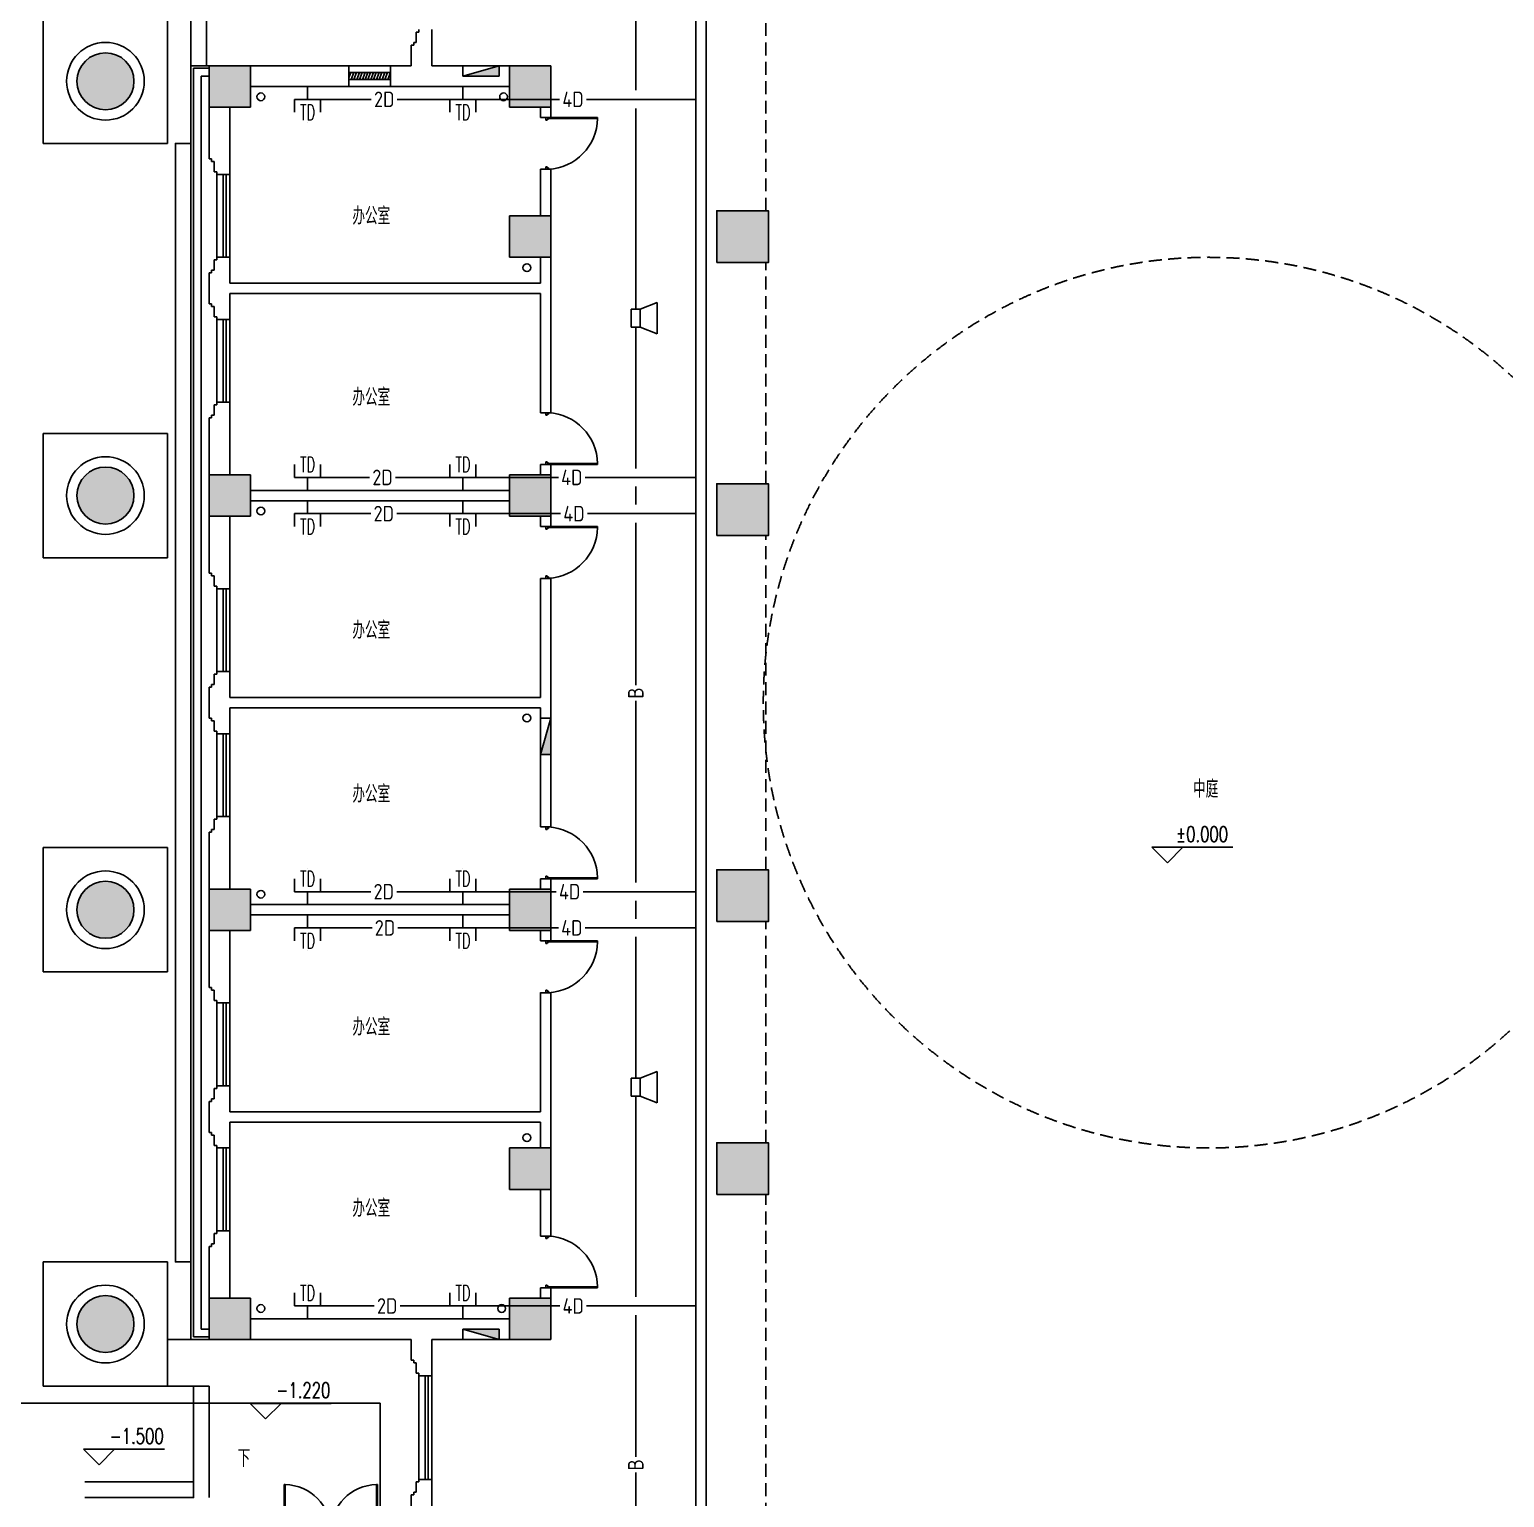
# Model space of a CAD drawing. Extents: x 190999 to 834799, y -200814 to 215286.
# Drawn here: x 685882 to 714359, y 85954 to 114304 of the extents above; entities that cross this region are included whole.
import ezdxf
from ezdxf.enums import TextEntityAlignment as Align

# ---------------------------------------------------------------- set-up
doc = ezdxf.new("R2010")
doc.units = 0
doc.header["$LTSCALE"] = 1000
doc.header["$MEASUREMENT"] = 0
doc.linetypes.add('HIDDEN', pattern=[0.375, 0.25, -0.125])
for name, color, linetype in [('00-EQUIP', 3, 'Continuous'), ('00-SIG_TEXT', 7, 'Continuous'), ('00-WIRE-4', 6, 'Continuous'), ('A-卫生间', 250, 'Continuous'), ('A-墙线', 2, 'Continuous'), ('A-外包装修', 250, 'Continuous'), ('A-外窗', 145, 'Continuous'), ('A-门', 167, 'Continuous'), ('COLUMN', 2, 'Continuous'), ('DIM_ELEV', 3, 'Continuous'), ('DIM_SYMB', 3, 'Continuous'), ('EQUIP_消火栓', 6, 'Continuous'), ('PUB_HATCH', 250, 'Continuous'), ('PUB_TEXT', 7, 'Continuous'), ('STAIR', 5, 'Continuous'), ('WALL', 4, 'Continuous'), ('WINDOW', 7, 'Continuous'), ('屋面排水', 7, 'Continuous'), ('房间名称', 7, 'Continuous'), ('桥架', 1, 'Continuous'), ('雨水管', 3, 'Continuous')]:
    doc.layers.add(name, color=color, linetype=linetype)
doc.styles.add('-GBCBIGGBENOR', font='GBENOR.shx', dxfattribs={"bigfont": 'GBCBIG.shx'})
doc.styles.add('_COMPLEX', font='COMPLEX.shx', dxfattribs={"width": 0.5})
doc.styles.add('_TCH_DIM', font='SIMPLEX', dxfattribs={"bigfont": 'GBCBIG'})
doc.styles.get("Standard").update_dxf_attribs({"font": 'simhei.ttf'})

# ---------------------------------------------------------------- blocks, each defined once
blk = doc.blocks.new('m1000')
at = {"layer": 'A-墙线'}
for p, q in [((0, 0), (0, 200)), ((1000, 0), (1000, 200))]:
    blk.add_line(p, q, dxfattribs=at)
at = {"layer": 'A-门'}
for p, q in [((0, 1100), (5.820766091346741e-11, 100.0000000009313)), ((0, 1100), (19.99999999994179, 1099.999999999069)), ((19.99999999994179, 1099.999999999069), (20.00000000005821, 150.0000000009313)), ((5.820766091346741e-11, 150.0000000009313), (29.99999999994179, 150.0000000009313)), ((5.820766091346741e-11, 100.0000000009313), (50.00000000005821, 100.0000000009313)), ((29.99999999994179, 150.0000000009313), (30, 130)), ((30, 130), (50.00000000005821, 130.0000000009313)), ((50.00000000005821, 130.0000000018626), (50.00000000005821, 100.0000000009313)), ((950.0000000000582, 130.0000000018626), (950.0000000000582, 100.0000000009313)), ((970.0000000001164, 130), (950.0000000000582, 130.0000000009313)), ((1000.000000000058, 100.0000000009313), (950.0000000000582, 100.0000000009313)), ((970.0000000001746, 150.0000000009313), (970.0000000001164, 130)), ((1000.000000000058, 150.0000000009313), (970.0000000001746, 150.0000000009313)), ((1000.000000000058, 150.0000000009313), (1000.000000000058, 100.0000000009313))]:
    blk.add_line(p, q, dxfattribs=at)
blk.add_arc((5.820766091346741e-11, 100.0000000009313), 1000, 2.865983971930656, 88.85400800037786, dxfattribs=at)
blk = doc.blocks.new('m1800')
at = {"layer": 'A-墙线'}
for p, q in [((-900, -100), (-900, 100)), ((900, -100), (900, 100))]:
    blk.add_line(p, q, dxfattribs=at)
at = {"layer": 'A-门'}
for p, q in [((-900, 900), (-899.9999999999418, 9.313225746154785e-10)), ((-900, 900), (-880.0000000000582, 899.9999999990687)), ((-880.0000000000582, 899.9999999990687), (-879.9999999999418, 50.00000000093132)), ((880.0000000000582, 899.9999999990687), (879.9999999999418, 50.00000000093132)), ((900, 900), (880.0000000000582, 899.9999999990687)), ((900, 900), (899.9999999999418, 9.313225746154785e-10)), ((-899.9999999999418, 50.00000000093132), (-870.0000000000582, 50.00000000093132)), ((-899.9999999999418, 9.313225746154785e-10), (-849.9999999999418, 9.313225746154785e-10)), ((-870.0000000000582, 50.00000000093132), (-870, 30)), ((-870, 30), (-849.9999999999418, 30.00000000093132)), ((-849.9999999999418, 30.00000000186265), (-849.9999999999418, 9.313225746154785e-10)), ((849.9999999999418, 30.00000000186265), (849.9999999999418, 9.313225746154785e-10)), ((870, 30), (849.9999999999418, 30.00000000093132)), ((899.9999999999418, 9.313225746154785e-10), (849.9999999999418, 9.313225746154785e-10)), ((870.0000000000582, 50.00000000093132), (870, 30)), ((899.9999999999418, 50.00000000093132), (870.0000000000582, 50.00000000093132))]:
    blk.add_line(p, q, dxfattribs=at)
for centre, start, end in [((-900, 0), 0, 88.72665564132167), ((900, 0), 91.27334436201257, 180)]:
    blk.add_arc(centre, 900, start, end, dxfattribs=at)
blk = doc.blocks.new('$TwtSys$00000434')
for p, q in [((-0.5, 0.5), (-0.5, -0.5)), ((-0.5, -0.5), (0.5, 0.5)), ((0.5, 0.5), (-0.5, 0.5)), ((0.5, -0.5), (0.5, 0.5)), ((-0.5, -0.5), (0.5, -0.5))]:
    blk.add_line(p, q)
blk.add_solid([(0.5, -0.5), (0.5, 0.5), (-0.5, -0.5)])
blk = doc.blocks.new('$WINLIB2D$00000039')
at = {"color": 0}
for p, q in [((0.5000000000016556, 0.4999999999536158), (-0.4999999999983444, 0.5000000000445652)), ((-0.4999999999994316, 0.1666666667124446), (0.5000000000005684, 0.1666666666205856)), ((-0.4518745131427337, -0.1666666666260426), (-0.5000000000072333, 0.08358586507802102)), ((-0.383883476490162, -0.166666666632409), (-0.4479860405916867, 0.1666666667078971)), ((-0.3158924398378105, -0.166666666637866), (-0.3799950039392783, 0.1666666667006211)), ((-0.2479014031852032, -0.166666666645142), (-0.3120039672867279, 0.1666666666951642)), ((-0.1799103665328516, -0.1666666666505989), (-0.2440129306343195, 0.1666666666887977)), ((-0.1119193298802728, -0.1666666666569654), (-0.1760218939817975, 0.1666666666824312)), ((-0.04392829322789282, -0.1666666666633319), (-0.1080308573293252, 0.1666666666760648)), ((0.02406274342471448, -0.1666666666696983), (-0.04003982067681022, 0.1666666666696983)), ((0.09205378007703047, -0.1666666666751553), (0.02795121597556971, 0.1666666666642413)), ((0.1600448167296094, -0.1666666666815217), (0.09594225262809175, 0.1666666666578749)), ((0.2280358533819609, -0.1666666666878882), (0.1639332892805214, 0.1666666666505989)), ((0.2960268900345682, -0.1666666666942547), (0.2319243259330435, 0.1666666666460515)), ((0.3640179266869765, -0.1666666667006211), (0.2999153625854802, 0.166666666639685)), ((0.432008963339527, -0.1666666667060781), (0.3679063992380023, 0.166666666632409)), ((0.4999999999916795, -0.1666666667115351), (0.4358974358904675, 0.1666666666260426)), ((-0.5000000000005755, -0.1666666666214951), (0.4999999999994245, -0.1666666667124446)), ((0.4999999999983302, -0.5000000000463842), (-0.5000000000016698, -0.4999999999554348))]:
    blk.add_line(p, q, dxfattribs=at)
blk = doc.blocks.new('_FZH')
blk.add_lwpolyline([(-0.5, -0.5), (0.5, -0.5), (0.5, 0.5), (-0.5, 0.5)], close=True)
at = {"layer": 'PUB_HATCH'}
blk.add_solid([(-0.5, -0.5), (0.5, -0.5), (-0.5, 0.5), (0.5, 0.5)], dxfattribs=at)
blk = doc.blocks.new('_LINKPT1')
at = {"color": 0}
blk.add_line((0, 0), (0, 0), dxfattribs=at)
blk = doc.blocks.new('IO37IMB6')
for p, q in [((-0.5, 0.4990009990009556), (-0.5, 0.9990009990009556)), ((0.5, 0.9990009990009556), (0.5, 0.4990009990009556)), ((0.5, 0.4990009990009556), (-0.5, 0.4990009990009556)), ((0, 0.4995004995004778), (0, 0))]:
    blk.add_line(p, q)
at = {"xscale": 0.002, "yscale": 0.002, "zscale": 0.002}
for p in [(0, 1.383711617401852), (-0.5, 0.4990009990009556), (0, 0), (0.5, 0.4990009990009556)]:
    blk.add_blockref('_LINKPT1', p, dxfattribs=at)
at = {"style": '_COMPLEX', "width": 0.6, "flags": 8}
blk.add_attdef('$TEXT$', text='', height=0.6, dxfattribs=at).set_placement((0, 1), align=Align.MIDDLE_CENTER)
at = {"flags": 9}
blk.add_attdef('A', (0, 0), '', height=2e-05, dxfattribs=at)
blk = doc.blocks.new('OS28WV87')
for p, q in [((0.3500000000000001, 0.3500000000000001), (1, 0.6)), ((1, 0.6), (1, -0.6)), ((0, 0.3500000000000001), (0, -0.3500000000000001)), ((0, 0.3500000000000001), (0.3500000000000001, 0.3500000000000001)), ((0.3500000000000001, 0.3500000000000001), (0.3500000000000001, -0.3500000000000001)), ((0.3500000000000001, -0.3500000000000001), (0, -0.3500000000000001)), ((1, -0.6), (0.3500000000000001, -0.3500000000000001))]:
    blk.add_line(p, q)
at = {"xscale": 0.002, "yscale": 0.002, "zscale": 0.002}
for p in [(0, 0), (0.175, 0.3500000000000001), (1, 0), (0.175, -0.3500000000000001)]:
    blk.add_blockref('_LINKPT1', p, dxfattribs=at)
at = {"flags": 9}
blk.add_attdef('A', (0, 0), '', height=2e-05, dxfattribs=at)

msp = doc.modelspace()

# ---------------------------------------------------------------- hatches: boundary and pattern name
at = {"layer": 'PUB_HATCH'}
for points in [[(686798.5377649843, 113303.696481779, 0.9999999999999999), (687898.5377888262, 113303.696481779, 0.9999999999999999)], [(690148.5377769009, 112803.6964817769), (690148.5377769, 113603.6964817812), (689348.5377769038, 113603.6964817795), (689348.5377769055, 112803.6964817757)], [(695948.5377769, 112803.6964817757), (695948.5377769038, 113603.6964817795), (695148.5339622081, 113603.6964817757), (695148.5339622092, 112803.6964817765)], [(695948.5377768998, 109903.6964817786), (695948.5377769036, 110703.6964817824), (695148.5339622078, 110703.6964817786), (695148.533962209, 109903.6964817793)], [(686798.5377649843, 105303.69648178, 0.9999999999999999), (687898.5377888262, 105303.69648178, 0.9999999999999999)], [(690148.5377769079, 104903.693430022), (690148.5377769036, 105703.693430018), (689348.5377769031, 105703.6934300171), (689348.5377769019, 104903.693430025)], [(695948.537776908, 104903.693430018), (695948.5377769014, 105703.6934300201), (695148.5339622042, 105703.6934300212), (695148.5339622064, 104903.693430017)], [(686798.5377649843, 97303.69648177974, 0.9999999999999999), (687898.5377888262, 97303.69648177974, 0.9999999999999999)], [(690148.5377769036, 97703.6964817837), (689348.5377769031, 97703.69648178238), (689348.5377769064, 96903.69648178012), (690148.5377769024, 96903.69648177752)], [(695948.5377769017, 97703.69648178144), (695148.533962206, 97703.69648178188), (695148.5339622034, 96903.6964817827), (695948.5377769014, 96903.69648177986)], [(695948.5377769012, 91903.69648177874), (695948.537776905, 92703.69648178254), (695148.5339622092, 92703.69648177875), (695148.5339622104, 91903.69648177952)], [(686798.5377649843, 89303.69648177974, 0.9999999999999999), (687898.5377888262, 89303.69648177974, 0.9999999999999999)], [(690148.5377769058, 89803.69648178016), (689348.5377769, 89803.69648178115), (689348.5377769038, 89003.69648177904), (690148.5377769037, 89003.69648177571)], [(695948.5377769055, 89803.69648178061), (695148.5339622048, 89803.69648177775), (695148.5339622068, 89003.69648177626), (695948.5377769038, 89003.69648177904)]]:
    msp.add_hatch(color=256, dxfattribs=at).paths.add_polyline_path(points)

# ---------------------------------------------------------------- linework, layer by layer
at = {"layer": '00-WIRE-4'}
for p, q in [((697586.0377769042, 113129.1929305215), (697586.0377769042, 116397.2629925927)), ((692480.4926433454, 112954.1929305215), (691498.5377769042, 112954.1929305214)), ((693998.5377769042, 112954.1929305215), (692981.0796597488, 112954.1929305215)), ((694498.5377769042, 112954.1929305215), (696115.2202304336, 112954.1929305215)), ((696634.4588216401, 112954.1929305215), (698748.5370139647, 112954.1929305215)), ((697586.0377769042, 108903.6945744306), (697586.0377769042, 112779.1929305215)), ((697586.0377769042, 105828.1939295221), (697586.0377769042, 108553.6945744306)), ((692447.1573831879, 105653.1939295222), (691498.5377769042, 105653.1939295222)), ((693998.5377769042, 105653.1939295221), (692947.7443995913, 105653.1939295222)), ((694498.5377769042, 105653.1939295221), (696091.8368944717, 105653.1939295221)), ((696611.0754856782, 105653.1939295221), (698748.5370139647, 105653.1939295221)), ((697586.0377769042, 105129.1929305215), (697586.0377769042, 105478.1939295221)), ((692471.0420012579, 104954.1929305214), (691498.5377769042, 104954.1929305214)), ((693998.5377769042, 104954.1929305215), (692971.6290176613, 104954.1929305214)), ((694498.5377769042, 104954.1929305215), (696133.7824120079, 104954.1929305215)), ((696653.0210032144, 104954.1929305215), (698748.5370139647, 104954.1929305215)), ((697586.0377769043, 101642.5000350309), (697586.0377769042, 104779.1929305215)), ((697586.0377769042, 97828.19392952212), (697586.0377769043, 101337.5000350309)), ((692470.8871935478, 97653.19392952224), (691498.5377769042, 97653.19392952224)), ((693998.5377769042, 97653.19392952212), (692971.4742099512, 97653.19392952224)), ((694498.5377769042, 97653.19392952212), (696049.8987487326, 97653.19392952212)), ((696569.1373399391, 97653.19392952212), (698748.5370139647, 97653.19392952212)), ((697586.0377769042, 97129.1929305215), (697586.0377769042, 97478.19392952212)), ((692494.7791834131, 96954.19293052139), (691498.5377769042, 96954.19293052139)), ((693998.5377769042, 96954.1929305215), (692995.3661998166, 96954.19293052139)), ((694498.5377769042, 96954.1929305215), (696091.8368944717, 96954.1929305215)), ((696611.0754856782, 96954.1929305215), (698748.5370139647, 96954.1929305215)), ((697586.0377769042, 94053.69533736986), (697586.0377769042, 96779.1929305215)), ((697586.0377769042, 89828.19698127949), (697586.0377769042, 93703.69533736986)), ((692537.1964958732, 89653.19698127959), (691498.5377769042, 89653.19698127959)), ((693998.5377769042, 89653.19698127947), (693037.7835122766, 89653.19698127959)), ((694498.5377769042, 89653.19698127947), (696119.1641411339, 89653.19698127947)), ((696638.4027323404, 89653.19698127947), (698748.5370139647, 89653.19698127946)), ((697586.0377769042, 86738.80255653587), (697586.0377769042, 89478.19698127946)), ((682648.5377769046, 87773.69343002215), (692648.5377769014, 87773.69343002216)), ((692648.5377769021, 79221.25411466573), (692648.5377769014, 87773.69343002216)), ((697586.0377769042, 79203.69610030905), (697586.0377769042, 86433.80255653587))]:
    msp.add_line(p, q, dxfattribs=at)
at = {"layer": 'A-卫生间', "linetype": 'HIDDEN'}
for p, q in [((700098.5377769041, 110803.696481779), (700098.5377769042, 117003.6926670847)), ((700098.5377769042, 105531.6154913805), (700098.5377769042, 109803.6964817791)), ((700098.5377769041, 98075.77442042105), (700098.5377769042, 104531.6154913804)), ((700098.5377769041, 92803.69648177881), (700098.5377769041, 97075.77442041949)), ((700098.537776904, 85603.6972447189), (700098.5377769041, 91803.69648178028))]:
    msp.add_line(p, q, dxfattribs=at)
msp.add_circle((708648.537776904, 101303.696481779), 8600, dxfattribs=at)
at = {"layer": 'A-墙线'}
for p, q in [((693348.5377769056, 114053.6964817792), (693348.5377769053, 114253.6964817792)), ((693348.5377769065, 114253.6964817788), (693398.5377769065, 114253.6964817788)), ((693398.5377769065, 114253.6964817788), (693398.5377769065, 114303.6964817788)), ((693648.5377769037, 113603.6964817791), (693648.5377769037, 114303.6964817797)), ((693248.5377769042, 113603.696481779), (693248.5377769042, 114003.6964817797)), ((693248.5377769053, 114003.6964817792), (693298.5377769053, 114003.6964817792)), ((693298.5377769053, 114053.6964817792), (693348.5377769056, 114053.6964817792)), ((693298.5377769053, 114003.6964817792), (693298.5377769053, 114053.6964817792)), ((695248.5408286618, 113603.696481779), (693648.537776904, 113603.696481779)), ((692048.5419730603, 113203.6964817537), (690148.5377769005, 113203.6964817537)), ((695148.5339622087, 113203.6964817718), (692848.5419730602, 113203.6964817718)), ((689348.537776904, 111803.6949559006), (689348.5377769044, 112903.696481779)), ((689748.537776904, 111503.6949559006), (689748.5377769044, 112803.6964817762)), ((695748.5377769003, 112803.6964817721), (695748.5377769003, 112603.6964817719)), ((695948.5377769003, 112803.696481772), (695948.5377769003, 112603.6964817719)), ((689348.537776904, 111803.6949559006), (689398.537776904, 111803.6949559006)), ((689398.537776904, 111803.6949559006), (689398.537776904, 111753.6949559006)), ((689398.537776904, 111753.6949559006), (689448.5377769042, 111753.6949559006)), ((689448.5377769042, 111753.6949559006), (689448.537776904, 111553.6949559006)), ((689448.537776904, 111553.6949559006), (689498.537776904, 111553.6949559006)), ((689498.537776904, 111553.6949559006), (689498.537776904, 111503.6949559006)), ((689498.537776904, 111503.6949559006), (689748.537776904, 111503.6949559006)), ((695748.537776904, 111603.6964817719), (695748.537776904, 110703.6934300222)), ((695948.537776904, 111603.6964817719), (695948.537776904, 110703.6964817823)), ((689398.537776904, 109653.6949559006), (689448.5377769042, 109653.6949559006)), ((689398.537776904, 109603.6949559006), (689398.537776904, 109653.6949559006)), ((689448.537776904, 109853.6949559006), (689498.537776904, 109853.6949559006)), ((689448.5377769042, 109653.6949559006), (689448.537776904, 109853.6949559006)), ((689498.537776904, 109853.6949559006), (689498.537776904, 109903.6949559006)), ((689498.537776904, 109903.6949559006), (689748.537776904, 109903.6949559006)), ((689748.537776904, 109403.6949559006), (689748.537776904, 109903.6949559006)), ((695748.537776904, 109903.6934300196), (695748.537776904, 109403.6949559003)), ((695948.537776904, 109903.6934300186), (695948.537776904, 106903.7353972461)), ((689348.537776904, 109003.6949559006), (689348.537776904, 109603.6949559006)), ((689348.537776904, 109603.6949559006), (689398.537776904, 109603.6949559006)), ((695748.537776904, 109403.6949559003), (689748.537776904, 109403.6949559006)), ((695748.537776904, 109203.6949559006), (689748.537776904, 109203.6949559003)), ((689748.537776904, 108703.6949559006), (689748.537776904, 109203.6949559003)), ((695748.537776904, 109203.6949559006), (695748.537776904, 106903.7353972461)), ((689348.537776904, 109003.6949559006), (689398.537776904, 109003.6949559006)), ((689398.537776904, 109003.6949559006), (689398.537776904, 108953.6949559006)), ((689398.537776904, 108953.6949559006), (689448.5377769042, 108953.6949559006)), ((689448.5377769042, 108953.6949559006), (689448.537776904, 108753.6949559006)), ((689448.537776904, 108753.6949559006), (689498.537776904, 108753.6949559006)), ((689498.537776904, 108753.6949559006), (689498.537776904, 108703.6949559006)), ((689498.537776904, 108703.6949559006), (689748.537776904, 108703.6949559006)), ((689498.537776904, 107053.6949559006), (689498.537776904, 107103.6949559006)), ((689498.537776904, 107103.6949559006), (689748.537776904, 107103.6949559006)), ((689748.5377769044, 105703.6934300175), (689748.537776904, 107103.6949559006)), ((689348.5377769044, 105703.693430017), (689348.537776904, 106803.6949559006)), ((689348.537776904, 106803.6949559006), (689398.537776904, 106803.6949559006)), ((689398.537776904, 106853.6949559006), (689448.5377769042, 106853.6949559006)), ((689398.537776904, 106803.6949559006), (689398.537776904, 106853.6949559006)), ((689448.537776904, 107053.6949559006), (689498.537776904, 107053.6949559006)), ((689448.5377769042, 106853.6949559006), (689448.537776904, 107053.6949559006)), ((695748.537776904, 105901.6949559006), (695748.537776904, 105703.6934300206)), ((695948.5377769038, 105903.7353972461), (695948.537776904, 105703.6934300213)), ((695148.5339622052, 105403.6949559006), (690148.5377769053, 105403.6949559006)), ((695148.5339622058, 105203.6949559006), (690148.5377769064, 105203.6949559006)), ((689348.5377769042, 103803.6949559006), (689348.5377769042, 104953.6980076577)), ((689748.5377769042, 103503.6949559006), (689748.5377769042, 104903.6934300235)), ((695748.537776904, 104903.6934300177), (695748.537776904, 104703.6934300177)), ((695948.537776904, 104903.6934300179), (695948.537776904, 104703.6934300177)), ((689348.5377769042, 103803.6949559006), (689398.5377769042, 103803.6949559006)), ((689398.5377769042, 103803.6949559006), (689398.5377769042, 103753.6949559006)), ((689398.5377769042, 103753.6949559006), (689448.5377769044, 103753.6949559006)), ((689448.5377769044, 103753.6949559006), (689448.5377769042, 103553.6949559006)), ((695748.537776904, 101403.6949559006), (695748.537776904, 103703.6934300177)), ((695948.537776904, 98903.69648178152), (695948.537776904, 103703.6934300177)), ((689448.5377769042, 103553.6949559006), (689498.5377769042, 103553.6949559006)), ((689498.5377769042, 103553.6949559006), (689498.5377769042, 103503.6949559006)), ((689498.5377769042, 103503.6949559006), (689748.5377769042, 103503.6949559006)), ((689448.5377769042, 101853.6949559006), (689498.5377769042, 101853.6949559006)), ((689448.5377769044, 101653.6949559006), (689448.5377769042, 101853.6949559006)), ((689498.5377769042, 101853.6949559006), (689498.5377769042, 101903.6949559006)), ((689498.5377769042, 101903.6949559006), (689748.5377769042, 101903.6949559006)), ((689748.5377769042, 101403.6949559006), (689748.5377769042, 101903.6949559006)), ((689348.5377769042, 101003.6949559006), (689348.5377769042, 101603.6949559006)), ((689348.5377769042, 101603.6949559006), (689398.5377769042, 101603.6949559006)), ((689398.5377769042, 101653.6949559006), (689448.5377769044, 101653.6949559006)), ((689398.5377769042, 101603.6949559006), (689398.5377769042, 101653.6949559006)), ((695748.537776904, 101403.6949559003), (689748.537776904, 101403.6949559006)), ((695748.537776904, 101203.6949559006), (689748.537776904, 101203.6949559006)), ((689748.5377769042, 100703.6949559006), (689748.5377769042, 101203.6949559006)), ((695748.537776904, 101203.6949559006), (695748.537776904, 98903.69648178153)), ((689348.5377769042, 101003.6949559006), (689398.5377769042, 101003.6949559006)), ((689398.5377769042, 101003.6949559006), (689398.5377769042, 100953.6949559006)), ((689398.5377769042, 100953.6949559006), (689448.5377769044, 100953.6949559006)), ((689448.5377769044, 100953.6949559006), (689448.5377769042, 100753.6949559006)), ((689448.5377769042, 100753.6949559006), (689498.5377769042, 100753.6949559006)), ((689498.5377769042, 100753.6949559006), (689498.5377769042, 100703.6949559006)), ((689498.5377769042, 100703.6949559006), (689748.5377769042, 100703.6949559006)), ((689498.5377769042, 99053.69495590057), (689498.5377769042, 99103.69495590057)), ((689498.5377769042, 99103.69495590057), (689748.5377769042, 99103.69495590057)), ((689748.5377769042, 97703.69648178302), (689748.5377769042, 99103.69495590057)), ((689398.5377769042, 98853.69495590057), (689448.5377769044, 98853.69495590057)), ((689398.5377769042, 98803.69495590057), (689398.5377769042, 98853.69495590057)), ((689448.5377769042, 99053.69495590057), (689498.5377769042, 99053.69495590057)), ((689448.5377769044, 98853.69495590057), (689448.5377769042, 99053.69495590057)), ((689348.5377769042, 97703.69648178235), (689348.5377769042, 98803.69495590057)), ((689348.5377769042, 98803.69495590057), (689398.5377769042, 98803.69495590057)), ((695748.537776904, 97703.69648178152), (695748.537776904, 97903.69648178153)), ((695948.537776904, 97703.69648178142), (695948.537776904, 97903.69648178152)), ((695148.5339622052, 97403.69495590057), (690148.5377769032, 97403.69495590057)), ((695148.5339622045, 97203.69495590057), (690148.537776903, 97203.69495590057)), ((689348.537776904, 95803.69495590057), (689348.537776904, 96903.69648178009)), ((689748.537776904, 95503.69495590057), (689748.537776904, 96903.6964817788)), ((695748.537776904, 96703.69495590057), (695748.537776904, 96903.69648178054)), ((695948.537776904, 96703.69495590034), (695948.537776904, 96903.69648177983)), ((689348.537776904, 95803.69495590057), (689398.537776904, 95803.69495590057)), ((689398.537776904, 95803.69495590057), (689398.537776904, 95753.69495590057)), ((689398.537776904, 95753.69495590057), (689448.5377769042, 95753.69495590057)), ((689448.5377769042, 95753.69495590057), (689448.537776904, 95553.69495590057)), ((695748.537776904, 93403.69495590057), (695748.537776904, 95703.69495590057)), ((695948.537776904, 92703.6964817825), (695948.537776904, 95703.69495590057)), ((689448.537776904, 95553.69495590057), (689498.537776904, 95553.69495590057)), ((689498.537776904, 95553.69495590057), (689498.537776904, 95503.69495590057)), ((689498.537776904, 95503.69495590057), (689748.537776904, 95503.69495590057)), ((689448.537776904, 93853.69495590057), (689498.537776904, 93853.69495590057)), ((689448.5377769042, 93653.69495590057), (689448.537776904, 93853.69495590057)), ((689498.537776904, 93853.69495590057), (689498.537776904, 93903.69495590057)), ((689498.537776904, 93903.69495590057), (689748.537776904, 93903.69495590057)), ((689748.537776904, 93403.69495590057), (689748.537776904, 93903.69495590057)), ((689348.537776904, 93003.69495590057), (689348.537776904, 93603.69495590057)), ((689348.537776904, 93603.69495590057), (689398.537776904, 93603.69495590057)), ((689398.537776904, 93653.69495590057), (689448.5377769042, 93653.69495590057)), ((689398.537776904, 93603.69495590057), (689398.537776904, 93653.69495590057)), ((695748.537776904, 93403.69495590057), (689748.537776904, 93403.69495590034)), ((689748.537776904, 92703.69495590057), (689748.537776904, 93203.69495590034)), ((695748.537776904, 93203.69495590057), (689748.537776904, 93203.69495590034)), ((695748.537776904, 92703.69648178156), (695748.537776904, 93203.69495590059)), ((689348.537776904, 93003.69495590057), (689398.537776904, 93003.69495590057)), ((689398.537776904, 93003.69495590057), (689398.537776904, 92953.69495590057)), ((689398.537776904, 92953.69495590057), (689448.5377769042, 92953.69495590057)), ((689448.5377769042, 92953.69495590057), (689448.537776904, 92753.69495590057)), ((689448.537776904, 92753.69495590057), (689498.537776904, 92753.69495590057)), ((689498.537776904, 92753.69495590057), (689498.537776904, 92703.69495590057)), ((689498.537776904, 92703.69495590057), (689748.537776904, 92703.69495590057)), ((695748.537776904, 91003.69343002548), (695748.537776904, 91903.6964817789)), ((695948.537776904, 91003.69343002548), (695948.537776904, 91903.69343001881)), ((689398.537776904, 90853.69495590057), (689448.5377769042, 90853.69495590057)), ((689398.537776904, 90803.69495590057), (689398.537776904, 90853.69495590057)), ((689448.537776904, 91053.69495590057), (689498.537776904, 91053.69495590057)), ((689448.5377769042, 90853.69495590057), (689448.537776904, 91053.69495590057)), ((689498.537776904, 91053.69495590057), (689498.537776904, 91103.69495590057)), ((689498.537776904, 91103.69495590057), (689748.537776904, 91103.69495590057)), ((689748.537776904, 89803.69648178063), (689748.537776904, 91103.69495590057)), ((689348.537776904, 89803.69648178112), (689348.537776904, 90803.69495590057)), ((689348.537776904, 90803.69495590057), (689398.537776904, 90803.69495590057)), ((695748.537776904, 89803.69343002528), (695748.537776904, 90003.69343002548)), ((695948.537776904, 89803.69343002547), (695948.537776904, 90003.6934300255)), ((695148.533962206, 89403.69648177901), (690148.5377769049, 89403.69648177901)), ((693248.537776904, 89003.69648177901), (690148.5377769038, 89003.69648177901)), ((693248.5377769037, 89003.69343002289), (693248.5377769037, 88603.69343002213)), ((695248.5408286618, 89003.69648177901), (693648.537776904, 89003.69648177901)), ((693648.5377769037, 89003.69343002277), (693648.5377769037, 88303.69343002213)), ((693248.5377769049, 88603.6934300226), (693298.5377769049, 88603.6934300226)), ((693298.5377769049, 88603.6934300226), (693298.5377769049, 88553.6934300226)), ((693298.5377769049, 88553.6934300226), (693348.5377769051, 88553.6934300226)), ((693348.5377769051, 88553.6934300226), (693348.5377769049, 88353.6934300226)), ((693348.5377769049, 88353.6934300226), (693398.5377769049, 88353.6934300226)), ((693398.5377769049, 88353.6934300226), (693398.5377769049, 88303.6934300226)), ((693398.5377769049, 88303.6934300226), (693648.5377769049, 88303.6934300226)), ((693398.5377769049, 86253.69343002213), (693398.5377769049, 86303.69343002213)), ((693398.5377769049, 86303.69343002213), (693648.5377769049, 86303.69343002213)), ((693648.5377769037, 86303.69343002213), (693648.5377769037, 85603.69343002283)), ((693248.5377769049, 86003.69343002213), (693298.5377769049, 86003.69343002213)), ((693248.5377769049, 86003.69343002219), (693248.537776903, 85603.69648177925)), ((693298.5377769049, 86053.69343002213), (693348.5377769051, 86053.69343002213)), ((693298.5377769049, 86003.69343002213), (693298.5377769049, 86053.69343002213)), ((693348.5377769049, 86253.69343002213), (693398.5377769049, 86253.69343002213)), ((693348.5377769051, 86053.69343002213), (693348.5377769049, 86253.69343002213))]:
    msp.add_line(p, q, dxfattribs=at)
at = {"layer": 'A-外包装修'}
for p, q in [((686148.5408286613, 114503.696481779), (686148.5408286613, 112103.696481779)), ((688548.5408286622, 114503.696481779), (688548.5408286625, 112103.696481779)), ((688998.5377769042, 113603.6964817795), (688998.5377769042, 89003.69343002162)), ((689348.537776904, 113603.6964817795), (688998.5377769028, 113603.6964817795)), ((689048.5377769042, 113553.6964817795), (689048.5377769042, 89053.69343002168)), ((689348.537776904, 113553.6964817795), (689048.5377769042, 113553.6964817795)), ((689198.5377769042, 89203.69343002167), (689198.5377769042, 113403.6964817795)), ((689198.5377769042, 113403.6964817795), (689348.5377769043, 113403.6964817795)), ((686148.5408286613, 112103.696481779), (688548.5408286625, 112103.696481779)), ((686148.5408286613, 106503.6964817797), (686148.5408286613, 104103.6964817799)), ((686148.5408286613, 106503.6964817797), (688548.5408286622, 106503.6964817799)), ((688548.5408286622, 106503.6964817799), (688548.5408286622, 104103.6964817799)), ((686148.5408286613, 104103.6964817799), (688548.5408286625, 104103.6964817799)), ((686148.5408286613, 98503.6934300212), (688548.5408286625, 98503.6934300212)), ((686148.5408286613, 96103.69343002143), (686148.5408286613, 98503.6934300212)), ((688548.5408286622, 96103.6934300212), (688548.5408286622, 98503.6934300212)), ((686148.5408286613, 96103.69343002143), (688548.5408286622, 96103.6934300212)), ((686148.5408286613, 90503.69343002213), (688548.5408286625, 90503.69343002213)), ((686148.5408286613, 88103.69343002213), (686148.5408286613, 90503.69343002213)), ((688548.5408286622, 88103.69343002213), (688548.5408286625, 90503.69343002213)), ((689198.5377769042, 89203.69343002167), (689348.5377769043, 89203.69343002168)), ((689348.537776904, 89003.69343002164), (688998.5377769042, 89003.69343002162)), ((689348.537776904, 89053.69343002168), (689048.5377769042, 89053.69343002168)), ((686148.5408286613, 88103.69343002213), (688548.5408286622, 88103.69343002213))]:
    msp.add_line(p, q, dxfattribs=at)
for centre in [(687348.5408286618, 113303.696481779), (687348.5408286618, 105303.6964817799), (687348.5408286618, 97303.6934300212), (687348.5408286618, 89303.69343002213)]:
    msp.add_circle(centre, 750, dxfattribs=at)
at = {"layer": 'A-外窗'}
for p, q in [((689498.537776904, 109903.6949559006), (689498.537776904, 111503.6949559006)), ((689618.537776904, 109903.6949559006), (689618.537776904, 111503.6949559006)), ((689678.537776904, 109903.6949559006), (689678.537776904, 111503.6949559006)), ((689748.537776904, 109903.6949559006), (689748.537776904, 111503.6949559006)), ((689498.537776904, 107103.6949559006), (689498.537776904, 108703.6949559006)), ((689618.537776904, 107103.6949559006), (689618.537776904, 108703.6949559006)), ((689678.537776904, 107103.6949559006), (689678.537776904, 108703.6949559006)), ((689748.537776904, 107103.6949559006), (689748.537776904, 108703.6949559006)), ((689498.5377769042, 101903.6949559006), (689498.5377769042, 103503.6949559006)), ((689618.5377769042, 101903.6949559006), (689618.5377769042, 103503.6949559006)), ((689678.5377769042, 101903.6949559006), (689678.5377769042, 103503.6949559006)), ((689748.5377769042, 101903.6949559006), (689748.5377769042, 103503.6949559006)), ((689498.5377769042, 99103.69495590057), (689498.5377769042, 100703.6949559006)), ((689618.5377769042, 99103.69495590057), (689618.5377769042, 100703.6949559006)), ((689678.5377769042, 99103.69495590057), (689678.5377769042, 100703.6949559006)), ((689748.5377769042, 99103.69495590057), (689748.5377769042, 100703.6949559006)), ((689498.537776904, 95503.69495590057), (689498.537776904, 93903.69495590057)), ((689618.537776904, 95503.69495590057), (689618.537776904, 93903.69495590057)), ((689678.537776904, 95503.69495590057), (689678.537776904, 93903.69495590057)), ((689748.537776904, 95503.69495590057), (689748.537776904, 93903.69495590057)), ((689498.537776904, 91103.69495590057), (689498.537776904, 92703.69495590057)), ((689618.537776904, 91103.69495590057), (689618.537776904, 92703.69495590057)), ((689678.537776904, 91103.69495590057), (689678.537776904, 92703.69495590057)), ((689748.537776904, 91103.69495590057), (689748.537776904, 92703.69495590057)), ((693398.5377769049, 88303.6934300226), (693398.5377769049, 86303.69343002213)), ((693518.5377769049, 88303.6934300226), (693518.5377769049, 86303.69343002213)), ((693578.5377769049, 88303.6934300226), (693578.5377769049, 86303.69343002213)), ((693648.5377769049, 88303.6934300226), (693648.5377769049, 86303.69343002213))]:
    msp.add_line(p, q, dxfattribs=at)
at = {"layer": 'COLUMN'}
for p, q in [((690148.5377769, 113603.6964817812), (689348.5377769038, 113603.6964817795)), ((689348.5377769038, 113603.6964817795), (689348.5377769055, 112803.6964817757)), ((690148.5377769009, 112803.6964817769), (690148.5377769, 113603.6964817812)), ((695948.5377769038, 113603.6964817795), (695148.5339622081, 113603.6964817757)), ((695148.5339622081, 113603.6964817757), (695148.5339622092, 112803.6964817765)), ((695948.5377769, 112803.6964817757), (695948.5377769038, 113603.6964817795)), ((689348.5377769055, 112803.6964817757), (690148.5377769009, 112803.6964817769)), ((695148.5339622092, 112803.6964817765), (695948.5377769, 112803.6964817757)), ((695948.5377769036, 110703.6964817824), (695148.5339622078, 110703.6964817786)), ((695148.5339622078, 110703.6964817786), (695148.533962209, 109903.6964817793)), ((695948.5377768998, 109903.6964817786), (695948.5377769036, 110703.6964817824)), ((695148.533962209, 109903.6964817793), (695948.5377768998, 109903.6964817786)), ((690148.5377769036, 105703.693430018), (689348.5377769031, 105703.6934300171)), ((689348.5377769031, 105703.6934300171), (689348.5377769019, 104903.693430025)), ((690148.5377769079, 104903.693430022), (690148.5377769036, 105703.693430018)), ((695948.5377769014, 105703.6934300201), (695148.5339622042, 105703.6934300212)), ((695148.5339622042, 105703.6934300212), (695148.5339622064, 104903.693430017)), ((695948.537776908, 104903.693430018), (695948.5377769014, 105703.6934300201)), ((689348.5377769019, 104903.693430025), (690148.5377769079, 104903.693430022)), ((695148.5339622064, 104903.693430017), (695948.537776908, 104903.693430018)), ((690148.5377769036, 97703.6964817837), (689348.5377769031, 97703.69648178238)), ((689348.5377769031, 97703.69648178238), (689348.5377769064, 96903.69648178012)), ((690148.5377769024, 96903.69648177752), (690148.5377769036, 97703.6964817837)), ((695948.5377769017, 97703.69648178144), (695148.533962206, 97703.69648178188)), ((695148.533962206, 97703.69648178188), (695148.5339622034, 96903.6964817827)), ((695948.5377769014, 96903.69648177986), (695948.5377769017, 97703.69648178144)), ((689348.5377769064, 96903.69648178012), (690148.5377769024, 96903.69648177752)), ((695148.5339622034, 96903.6964817827), (695948.5377769014, 96903.69648177986)), ((695948.537776905, 92703.69648178254), (695148.5339622092, 92703.69648177875)), ((695148.5339622092, 92703.69648177875), (695148.5339622104, 91903.69648177952)), ((695948.5377769012, 91903.69648177874), (695948.537776905, 92703.69648178254)), ((695148.5339622104, 91903.69648177952), (695948.5377769012, 91903.69648177874)), ((690148.5377769058, 89803.69648178016), (689348.5377769, 89803.69648178115)), ((689348.5377769, 89803.69648178115), (689348.5377769038, 89003.69648177904)), ((690148.5377769037, 89003.69648177571), (690148.5377769058, 89803.69648178016)), ((695948.5377769055, 89803.69648178061), (695148.5339622048, 89803.69648177775)), ((695148.5339622048, 89803.69648177775), (695148.5339622068, 89003.69648177626)), ((695948.5377769038, 89003.69648177904), (695948.5377769055, 89803.69648178061)), ((689348.5377769038, 89003.69648177904), (690148.5377769037, 89003.69648177571)), ((695148.5339622068, 89003.69648177626), (695948.5377769038, 89003.69648177904))]:
    msp.add_line(p, q, dxfattribs=at)
for centre, start, end in [((687348.5377769052, 113303.696481779), 0, 180), ((687348.5377769052, 113303.696481779), 180, 0), ((687348.5377769052, 105303.69648178), 0, 180), ((687348.5377769052, 105303.69648178), 180, 0), ((687348.5377769052, 97303.69648177974), 0, 180), ((687348.5377769052, 97303.69648177974), 180, 0), ((687348.5377769052, 89303.69648177974), 0, 180), ((687348.5377769052, 89303.69648177974), 180, 0)]:
    msp.add_arc(centre, 550.000011920929, start, end, dxfattribs=at)
at = {"layer": 'DIM_ELEV'}
for p, q in [((707849.6061282798, 98210.60265772082), (707549.6061282798, 98510.60265772082)), ((707549.6061282798, 98510.60265772082), (709114.6061282798, 98510.60265772082)), ((707849.6061282798, 98210.60265772082), (708149.6061282798, 98510.60265772082)), ((690441.0455510095, 87472.06511023446), (690141.0455510095, 87772.06511023446)), ((690141.0455510095, 87772.06511023446), (691706.0455510095, 87772.06511023446)), ((690441.0455510095, 87472.06511023446), (690741.0455510095, 87772.06511023446)), ((687224.5884349756, 86586.46742218421), (686924.5884349756, 86886.46742218421)), ((686924.5884349756, 86886.46742218421), (688489.5884349756, 86886.46742218421)), ((687224.5884349756, 86586.46742218421), (687524.5884349756, 86886.46742218421))]:
    msp.add_line(p, q, dxfattribs=at)
at = {"layer": 'DIM_SYMB'}
msp.add_lwpolyline([(689648.5377769044, 86928.69343002248, 0, 0, 0), (689048.5377769021, 86928.69343002248, 80, 0, 0), (688748.5377769021, 86928.69343002248, 0, 0, 0)], format="xyseb", dxfattribs=at)
at = {"layer": 'STAIR'}
for p, q in [((688998.5377769049, 116653.696481779), (688998.5377769042, 113603.6964817792)), ((689298.5377769048, 116653.696481779), (689298.5377769043, 113603.6964817795)), ((688998.5377769028, 89003.69343002167), (688548.5408286622, 89003.69343002167)), ((688548.5408286622, 88103.69343002213), (689348.5377769035, 88103.69343002213)), ((689048.537776904, 85953.69343002219), (689048.5377769035, 88103.69343002213)), ((689348.5377769038, 85953.69343002218), (689348.5377769035, 88103.69343002213))]:
    msp.add_line(p, q, dxfattribs=at)
at = {"layer": 'WALL'}
for p, q in [((690148.5377769, 113603.6964817532), (692048.5419730601, 113603.6964817537)), ((692048.5419730601, 113603.6964817532), (692048.5419730603, 113203.6964817537)), ((692848.5419730601, 113603.6964817717), (693248.5377769036, 113603.6964817718)), ((692848.5419730601, 113603.6964817717), (692848.5419730602, 113203.6964817718))]:
    msp.add_line(p, q, dxfattribs=at)
at = {"layer": '屋面排水'}
for points in [[(688998.5377769031, 101303.6949559006), (688998.5377769031, 112103.696481779), (688698.5377769031, 112103.696481779), (688698.5377769031, 90503.69343002216), (688998.5377769031, 90503.69343002216), (688998.5377769031, 101303.6949559006)], [(686948.5408286613, 85953.69343002218), (689048.5377769037, 85953.69343002218), (689048.5377769037, 86253.69343002218), (686948.5408286613, 86253.69343002218)]]:
    msp.add_lwpolyline(points, dxfattribs=at)
at = {"layer": '桥架'}
for p, q in [((698748.5370139647, 79603.69648177903), (698748.5370139647, 130603.696481779)), ((698948.5370139646, 84603.69724471729), (698948.5370139647, 118003.6926670839))]:
    msp.add_line(p, q, dxfattribs=at)
at = {"layer": '雨水管'}
for centre in [(690348.5377769006, 113003.6964817608), (695034.2894460041, 113003.6964817608), (695484.2146193134, 109703.6934300013), (690348.5377769064, 105003.6949559003), (695484.2146193134, 101006.3232843463), (690348.5377769064, 97603.69495590049), (695484.2146193134, 92903.69648179942), (690348.5377769006, 89603.69343003997), (694999.0097238984, 89603.69343003997)]:
    msp.add_circle(centre, 75, dxfattribs=at)

# ---------------------------------------------------------------- block references
at = {"layer": '00-EQUIP'}
ref = msp.add_blockref('IO37IMB6', (691248.5377769042, 113203.6934300218), dxfattribs=dict(at, xscale=-500, yscale=500, zscale=500, rotation=180))
ref.add_attrib('$TEXT$', 'TD', dxfattribs={"layer": '0', "height": 300, "style": '_COMPLEX', "width": 0.6, "flags": 8}).set_placement((691248.5377769042, 112703.6934300218), align=Align.MIDDLE_CENTER)
ref = msp.add_blockref('IO37IMB6', (694248.5377769042, 113203.6934300219), dxfattribs=dict(at, xscale=-500, yscale=500, zscale=500, rotation=180))
ref.add_attrib('$TEXT$', 'TD', dxfattribs={"layer": '0', "height": 300, "style": '_COMPLEX', "width": 0.6, "flags": 8}).set_placement((694248.5377769042, 112703.6934300219), align=Align.MIDDLE_CENTER)
at = {"layer": '00-EQUIP', "xscale": 500, "yscale": 500, "zscale": 500}
for p in [(697498.5377769042, 108728.6945744306), (697498.5377769042, 93878.69533736986)]:
    msp.add_blockref('OS28WV87', p, dxfattribs=at)
for p in [(691248.5377769042, 105403.6934300218), (694248.5377769042, 105403.6934300217), (691248.5377769042, 97403.69343002181), (694248.5377769042, 97403.6934300217), (691248.5377769042, 89403.69648177916), (694248.5377769042, 89403.69648177904)]:
    msp.add_blockref('IO37IMB6', p, dxfattribs=at).add_auto_attribs({'$TEXT$': 'TD'})
at = {"layer": '00-EQUIP'}
ref = msp.add_blockref('IO37IMB6', (691248.5377769042, 105203.6934300218), dxfattribs=dict(at, xscale=-500, yscale=500, zscale=500, rotation=180))
ref.add_attrib('$TEXT$', 'TD', dxfattribs={"layer": '0', "height": 300, "style": '_COMPLEX', "width": 0.6, "flags": 8}).set_placement((691248.5377769042, 104703.6934300218), align=Align.MIDDLE_CENTER)
ref = msp.add_blockref('IO37IMB6', (694248.5377769042, 105203.6934300219), dxfattribs=dict(at, xscale=-500, yscale=500, zscale=500, rotation=180))
ref.add_attrib('$TEXT$', 'TD', dxfattribs={"layer": '0', "height": 300, "style": '_COMPLEX', "width": 0.6, "flags": 8}).set_placement((694248.5377769042, 104703.6934300219), align=Align.MIDDLE_CENTER)
ref = msp.add_blockref('IO37IMB6', (691248.5377769042, 97203.69343002181), dxfattribs=dict(at, xscale=-500, yscale=500, zscale=500, rotation=180))
ref.add_attrib('$TEXT$', 'TD', dxfattribs={"layer": '0', "height": 300, "style": '_COMPLEX', "width": 0.6, "flags": 8}).set_placement((691248.5377769042, 96703.69343002181), align=Align.MIDDLE_CENTER)
ref = msp.add_blockref('IO37IMB6', (694248.5377769042, 97203.69343002193), dxfattribs=dict(at, xscale=-500, yscale=500, zscale=500, rotation=180))
ref.add_attrib('$TEXT$', 'TD', dxfattribs={"layer": '0', "height": 300, "style": '_COMPLEX', "width": 0.6, "flags": 8}).set_placement((694248.5377769042, 96703.69343002193), align=Align.MIDDLE_CENTER)
at = {"layer": 'A-门', "rotation": 270}
for p in [(695748.5377769003, 112603.6964817719), (695748.5377769045, 104703.6934300177), (695748.5377769045, 96701.65451455503)]:
    msp.add_blockref('m1000', p, dxfattribs=at)
at = {"layer": 'A-门', "xscale": -1, "rotation": 270}
for p in [(695748.5377769045, 105903.7353972461), (695748.5377769045, 97903.69648178152), (695748.5377769042, 90003.69343002547)]:
    msp.add_blockref('m1000', p, dxfattribs=at)
at = {"layer": 'A-门'}
msp.add_blockref('m1800', (691698.537776904, 85303.69648177762), dxfattribs=at)
at = {"layer": 'COLUMN'}
for p, xscale, yscale, zscale, rotation in [((699648.5377769049, 110303.6964817794), 1000, 1000, 1000, 359.9999999999383), ((699648.5377769053, 97575.77442042055), 999.9999999983702, 1000.000000001703, 1000.000000001703, 359.9999999998857), ((699648.5377769049, 92303.69648178024), 1000, 999.9999999986467, 999.9999999986467, 359.9999999998458)]:
    msp.add_blockref('_FZH', p, dxfattribs=dict(at, xscale=xscale, yscale=yscale, zscale=zscale, rotation=rotation))
at = {"layer": 'COLUMN', "xscale": 1000, "yscale": 1000, "zscale": 1000}
msp.add_blockref('_FZH', (699648.5377769049, 105031.6154913792), dxfattribs=at)
at = {"layer": 'EQUIP_消火栓', "xscale": 700, "yscale": 200, "zscale": 700}
msp.add_blockref('$TwtSys$00000434', (694598.5339622083, 113503.6964817758), dxfattribs=at)
at = {"layer": 'EQUIP_消火栓', "xscale": -700, "yscale": 200, "zscale": 700}
for p, rotation in [((695848.5377769037, 100653.6980076572), 90), ((694598.5339622083, 89103.69343002749), 180)]:
    msp.add_blockref('$TwtSys$00000434', p, dxfattribs=dict(at, rotation=rotation))
at = {"layer": 'WINDOW', "xscale": 800, "yscale": -400, "zscale": 800}
msp.add_blockref('$WINLIB2D$00000039', (692448.5419730615, 113403.6964817716), dxfattribs=at)

# ---------------------------------------------------------------- texts
at = {"layer": '00-SIG_TEXT', "style": '-GBCBIGGBENOR'}
for s, p in [('2D', (692730.7861515471, 112954.1929305214)), ('4D', (696374.8395260369, 112954.1929305215)), ('2D', (692697.4508913896, 105653.1939295222)), ('4D', (696351.4561900749, 105653.1939295221)), ('2D', (692721.3355094596, 104954.1929305214)), ('4D', (696393.4017076112, 104954.1929305215)), ('2D', (692721.1807017495, 97653.19392952224)), ('4D', (696309.5180443359, 97653.19392952212)), ('2D', (692745.0726916149, 96954.19293052139)), ('4D', (696351.4561900749, 96954.1929305215)), ('2D', (692787.4900040749, 89653.19698127959)), ('4D', (696378.7834367371, 89653.19698127947))]:
    msp.add_text(s, height=300, dxfattribs=at).set_placement(p, align=Align.MIDDLE_CENTER)
for p in [(697586.0377769042, 101490.0000350309), (697586.0377769042, 86586.30255653587)]:
    msp.add_text('B', height=300, rotation=90, dxfattribs=at).set_placement(p, align=Align.MIDDLE_CENTER)
at = {"layer": 'PUB_TEXT', "style": '_TCH_DIM', "width": 0.7058823529411765}
for s, p in [('%%P0.000', (708014.6061282798, 98615.49776261592)), ('-1.220', (690646.0455510095, 87876.96021512955)), ('-1.500', (687429.5884349756, 86991.36252707931))]:
    msp.add_text(s, height=297.5, dxfattribs=at).set_placement(p)
at = {"layer": 'PUB_TEXT', "style": '_TCH_DIM'}
msp.add_text('下', height=337.5886524822695, dxfattribs=at).set_placement((689899.4432957664, 86543.69343002248))
at = {"layer": '房间名称', "style": '_TCH_DIM'}
for s, height, p in [('办公室', 337.5886524822697, (692116.1197619636, 110535.2555369141)), ('办公室', 337.5886524822697, (692116.1197619636, 107035.2555369141)), ('办公室', 337.5886524822697, (692116.1197619636, 102535.2555369141)), ('办公室', 337.5886524822695, (692116.1197619636, 99372.13437488655)), ('中庭', 337.5886524822695, (708346.813464935, 99466.73719930954)), ('办公室', 337.5886524822697, (692116.1197619636, 94872.13437488655)), ('办公室', 337.5886524822697, (692116.1197619636, 91372.13437488655))]:
    msp.add_text(s, height=height, dxfattribs=at).set_placement(p)

doc.saveas('drawing.dxf')
